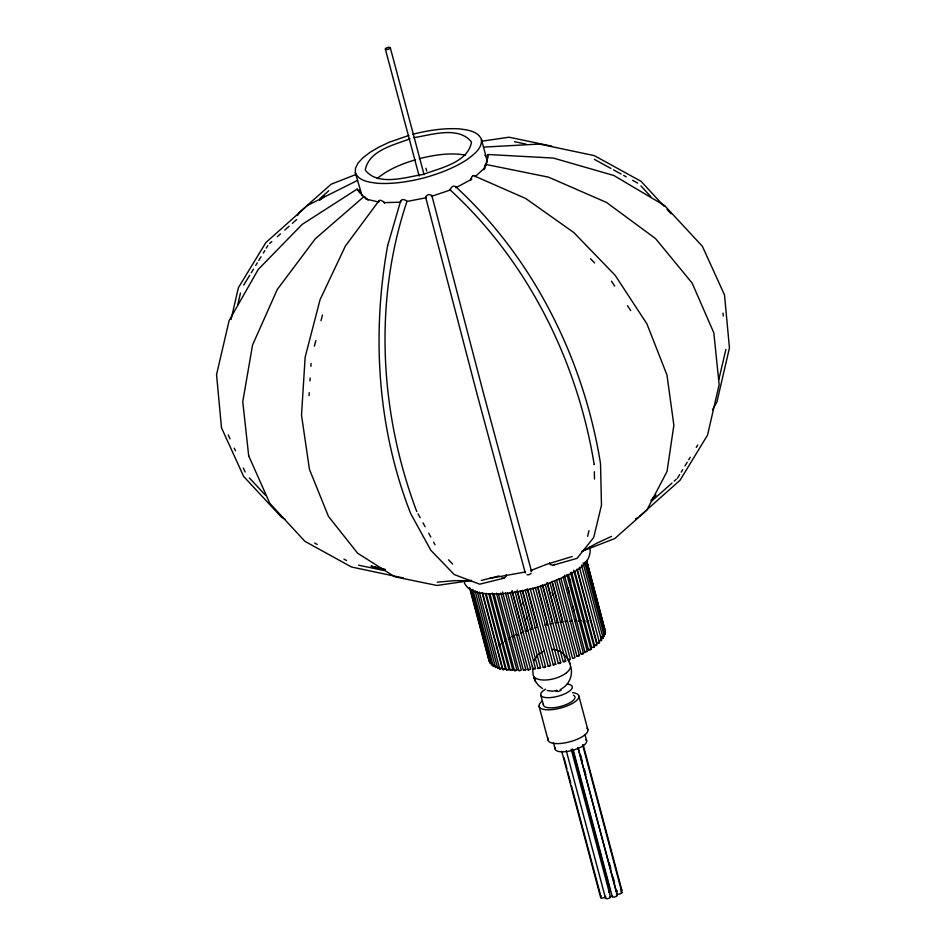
<?xml version="1.0" encoding="UTF-8"?>
<svg xmlns="http://www.w3.org/2000/svg" width="946" height="946" viewBox="0 0 946 946"><rect width="100%" height="100%" fill="white"/><g stroke="black" fill="none" stroke-linecap="round" stroke-linejoin="round"><path stroke-width="1.42" d="M540.284 585.881L560.742 662.756L559.665 663.524L558.27 663.453L537.813 586.579M525.136 589.89L545.582 666.753L544.506 667.521L543.11 667.45L522.653 590.576M362.034 195.68L355.318 172.74L355.471 168.151L358.026 163.102L362.921 157.781L369.921 152.401L378.814 147.162L389.196 142.255L408.861 135.444M464.628 580.974L464.545 583.268C470.41 594.774 486.126 593.556 497.123 594.041C513.524 593.331 529.701 589.914 545.274 584.794C560.718 577.403 593.189 569.516 589.937 547.119M412.917 134.226C427.994 130.418 443.532 127.958 459.117 128.845C467.147 129.921 477.836 130.855 481.455 139.417C482.294 148.735 473.39 154.789 466.839 159.744C453.666 168.211 438.885 173.78 423.843 177.931C408.767 181.727 393.229 184.198 377.643 183.311C369.614 182.223 358.924 181.301 355.318 172.74M486.954 162.677L487.024 160.382L481.455 139.417M510.178 592.362L530.623 669.236L528.235 670.005L528.932 669.26M485.83 164.971L485.523 164.462A3.737 0.639 -71.8 0 0 485.014 165.16L483.879 169.783M496.473 593.13L516.918 670.005L515.83 670.761L514.447 670.679L493.989 593.804M309.058 395.558L309.236 392.637M309.969 380.942L310.158 378.022M310.891 366.339L311.068 363.406M485.369 593.568L505.448 669.011L503.047 669.78L503.757 669.023M511.975 591.049L522.961 632.33L520.714 633.17M527.147 588.767L537.375 627.198L534.963 627.967M542.33 584.912L552.559 623.343L550.075 624.005M532.409 665.96L533.166 675.16A19.038 8.691 -14.9 0 0 540.142 679.713A19.358 8.833 -14.9 0 0 566.488 672.748M387.694 245.499L387.635 245.676C371.542 334.849 377.478 428.893 410.694 513.595L430.844 550.288L454.293 574.589L479.728 584.179L503.958 578.183M387.635 245.676L400.714 200.765L402.05 199.76A3.737 2.318 11.3 0 1 403.635 199.571L406.366 200.54A2.4 1.49 11.4 0 1 406.875 201.699C373.363 301.632 379.772 413.461 416.737 511.49L416.654 511.289M378.944 200.99L379.748 200.304A3.737 1.632 30.1 0 1 381.013 200.41L383.638 201.735A2.4 1.052 30.1 0 1 384.431 202.858L384.419 203.213M586.532 560.422L604.707 628.747L604.163 629.291M585.822 561.628L605.133 634.234L603.075 635.085M581.459 565.046L601.538 640.489L599.173 640.856M573.714 570.213L594.159 647.076L591.699 647.584M485.747 165.479L485.605 166.118M495.196 666.185L493.339 666.374L494.143 665.617M563.095 576.67L583.54 653.544L581.731 654.396L581.376 653.757M490.536 661.963L489.567 661.431M549.969 582.547L570.426 659.409L568.073 659.776M231.108 319.417L238.357 287.75L265.909 242.495L307.604 205.365L357.647 180.355M237.872 304.293L240.461 293.024M639.484 516.35L680.091 480.201L707.537 435.125L719.137 384.667L713.828 332.838L692.141 283.079L655.531 238.569L606.552 202.468L548.503 177.15L485.747 164.415M718.842 379.512L725.901 349.37M535.294 587.419L555.74 664.281L553.304 665.003L553.836 664.352M587.62 536.37L588.991 530.694M520.075 590.931L540.533 667.805L538.097 668.515L538.629 667.876M314.379 346.224L315.846 340.548M321.001 320.694L322.468 315.018M503.402 642.748L501.096 643.54M505.424 592.846L525.881 669.721L523.528 670.064M492.358 593.036L512.815 669.898L510.473 670.241M400.714 200.765L400.643 201.214A2.4 1.49 11.2 0 0 400.938 201.912M485.416 165.964L487.675 157.899L486.232 156.622M482.188 592.894L502.267 668.337L499.819 669.047L500.375 668.396M517.391 592.101L527.62 630.544L525.172 631.242M555.148 622.894L557.608 622.433L547.001 582.57M359.764 190.04L359.09 191.861L363.536 196.449M604.92 630.911L586.745 560.753M584.687 562.267L604.376 636.291L602.034 637.036M579.401 567.269L599.48 642.712L597.576 643.528L597.375 642.854M570.497 572.436L590.954 649.311C590.753 650.174 587.655 650.529 588.85 649.453M533.71 661.159L537.766 654.869L544.092 650.872M576.918 656.169L577.58 655.625M545.168 584.226L565.625 661.1L564.679 661.857L563.189 661.857L542.744 584.983M531.238 571.68L531.522 570.627A2.389 2.377 -17.6 0 0 531.451 569.894M484.896 168.163L484.612 168.766M533.106 669.058L535.531 668.668L515.05 591.688M516.031 634.861L516.729 634.328M518.455 634.482L516.055 634.979M488.881 594.053L508.972 669.614L506.548 670.005M499.949 667.959L497.797 668.408L498.104 667.793M522.192 590.316L532.409 628.747L530.245 629.634M297.517 215.534L299.208 212.519L331.183 184.186L356.145 174.431M588.755 621.108L587.076 621.877M712.492 409.807L716.914 402.003L729.449 347.927L724.506 294.916L702.37 246.279L664.565 205.542L613.812 175.495L553.386 158.065L487.959 154.505L487.072 160.04L487.959 154.505M576.93 569.386L596.997 644.841L595.945 645.598L594.537 645.539L574.837 571.514M248.692 455.854L242.767 401.672L252.547 345.006L277.296 289.441L315.337 238.735L363.974 196.567A3.737 0.615 42.2 0 1 364.742 196.934L368.1 200.103M243.701 285.101L249.732 275.239M251.246 272.767L253.504 269.066M255.763 265.377L257.277 262.905M258.778 260.446L261.049 256.744M263.307 253.043L264.809 250.584M266.323 248.112L267.824 245.653M677.419 478.274L679.677 474.573M681.191 472.113L682.693 469.642M684.951 465.94L687.222 462.251M688.723 459.78L690.237 457.32M696.268 447.458L697.77 444.987M558.27 663.323L559.346 662.685M514.447 670.56L515.227 670.016M379.05 200.67L345.361 246.102L320.103 299.563L305.144 357.221L301.514 415.164L309.46 469.429L328.51 516.492L357.6 553.197L394.719 576.764L436.969 585.479L471.451 580.418M531.073 573.406L529.074 574.754L527.04 574.707M357.139 189.094L360.58 192.807A3.737 0.591 50.1 0 1 360.722 193.374L357.281 189.673A3.737 0.591 50 0 1 357.139 189.094L302.117 224.439L258.282 269.409L229.133 320.552L216.551 374.616L221.494 427.781L243.63 476.406L281.34 517.06L285.243 519.401M584.959 620.801L583.138 621.51M650.954 500.363L655.897 495.006L652.693 497.974M472.385 176.263L470.765 178.723A2.4 1.064 -59.5 0 0 470.647 180.083L470.73 180.248M519.011 670.265L519.661 670.809L521.293 670.016L500.824 593.036M484.92 167.714L475.176 176.63M321.167 199.038L324.383 196.082L319.677 200.256M269.669 243.453L271.821 241.537M277.225 236.748L280.477 233.875M284.793 230.044L289.121 226.212M292.361 223.339L296.689 219.507M651.475 501.274L672.015 483.063M674.179 481.147L676.331 479.232M320.115 198.388L328.759 190.749M497.88 667.036L495.479 667.486L475.034 590.611M490.395 663.099L491.553 663.56M572.779 657.813L573.619 658.345L575.014 657.517L554.557 580.643M554.663 564.36L554.368 564.608A3.737 3.488 53.6 0 1 552.902 565.235L550.43 564.561A2.412 2.247 53.7 0 1 549.531 562.622M377.241 178.487C388.274 169.31 401.861 163.812 415.507 159.791M561.829 688.653C569.196 684.384 573.016 675.29 570.887 667.048M602.07 636.575L602.839 636.197M638.396 517.332L635.594 518.751M506.512 640.88L504.786 641.412M582.239 551.258L597.21 542.98L611.601 536.358M471.794 179.184L457.06 187.06M512.164 636.516L513.028 636.173M489.449 659.504L488.798 660.154L489.65 660.296M497.454 647.608L496.236 647.986M496.236 666.824L495.479 667.486M530.848 570.509L546.587 564.336L572.224 556.508M581.624 551.447L614.817 538.51L646.792 510.178L667.036 471.463L673.871 425.262L666.965 374.994L646.946 323.922L615.172 275.321L573.855 232.586L525.669 198.471L473.461 175.554A3.737 1.655 -59.5 0 0 472.385 176.263M450.722 189.85L431.388 196.413M493.327 664.896L491.53 665.014L471.415 589.453M549.165 665.535L548.219 666.303L550.678 665.665L530.198 588.672M585.988 651.333L584.924 652.09L587.395 651.51L566.938 574.529M579.295 620.434L580.962 620.446L578.55 621.203M409.925 138.826C393.879 144.986 368.68 150.532 365.251 170.114C378.152 186.563 405.562 177.127 422.98 174.49C439.665 168.14 467.974 162.747 471.51 142.042C458.609 125.593 431.199 135.018 413.78 137.667M553.292 565.152L577.06 558.329L593.71 537.505L601.479 505.211L600.509 463.457C583.611 359.125 533.591 258.424 455.499 186.492L453.654 186.126A3.737 2.33 -40.5 0 0 452.188 186.74L450.284 188.94A2.389 1.49 -40.6 0 0 450.308 189.992L450.438 190.181C527.868 261.427 577.462 361.218 594.206 464.616L594.183 464.403M564.135 661.088L565.661 661.207M534.029 668.538L535.507 668.55M481.266 580.489L499.062 575.948M507.482 669.484L508.948 669.496M604.068 633.099L605.428 632.259L586.496 561.084M595.909 644.699L594.537 645.539M489.496 578.432L525.456 571.952M419.362 158.632C434.391 154.967 450.178 152.306 465.574 155.156M499.05 644.829L500.434 644.912L499.015 645.751M426.469 197.702L406.461 201.557M600.213 640.359L601.538 640.489M582.239 653.414L583.54 653.544M524.592 669.579L525.881 669.721M526.354 630.391L527.62 630.544M570.899 620.517L572.153 620.682L570.024 621.498M598.262 642.523L599.48 642.712M589.748 649.122L590.954 649.311M546.327 624.325L547.474 624.549L545.002 625.164M561.439 621.475L562.574 621.699L560.209 622.409M575.535 620.292L576.67 620.529L574.707 621.309M481.668 141.214L509.031 137.205L551.814 146.157M602.07 638.172L603.17 638.42L600.781 639.106M559.665 662.614L560.742 662.756M544.518 666.611L545.582 666.753M509.303 638.219L510.343 638.503L508.345 639.26M557.182 690.556L552.192 691.195L547.202 690.533M604.139 634.045L605.133 634.234M437.265 582.157L454.387 580.655L471.392 580.619M554.77 664.08L555.74 664.281M539.575 667.592L540.533 667.805M556.674 622.208L557.608 622.433M578.526 655.377L579.378 655.519M483.489 147.115L539.409 144.064L594.301 155.617L641.104 181.36L664.068 206.228M399.59 202.219L384.123 202.645M516.185 669.803L516.918 670.005M504.715 668.81L505.448 669.011M604.009 628.534L604.707 628.747M593.485 646.851L594.159 647.076M512.2 637.155L514.257 636.22M512.164 669.662L512.815 669.898M551.412 649.275L555.148 649.784M565.176 621.865L567.364 620.931M378.814 202.054L366.114 199.098L364.825 197.773M514.447 141.699L525.858 144.04M358.546 565.188L384.123 570.544M403.504 578.006L351.486 566.997L304.896 541.325L269.823 503.355L248.632 455.712M385.164 569.315L370.95 566.075L384.951 569.93M556.39 649.949L561.037 651.889M501.687 577.888L502.764 578.243A3.737 3.477 -83.7 0 0 504.336 578.065L506.145 576.256A2.412 2.235 -83.8 0 0 506.228 574.801M594.407 159.389L610.95 168.447M613.493 169.842L621.12 174.029M623.674 175.424L626.217 176.819M632.578 180.308L637.663 183.098M314.699 543.075L317.241 544.47M343.954 559.121L346.508 560.517M474.265 175.518L474.632 176.133A2.389 1.064 -59.5 0 1 474.644 176.382M562.03 652.657L568.061 658.948M542.566 688.593L538.581 685.531L535.531 681.534L533.627 676.887L535.531 681.534M590.541 258.743L594.608 262.953M448.558 559.807L452.637 564.053M249.377 477.931L265.459 495.231M640.903 185.924L650.765 196.555M667.072 209.468L671.069 213.784M611.471 281.187L614.675 286.094M627.494 305.7L630.698 310.595M455.499 186.492L455.617 186.681A2.389 1.49 -40.6 0 1 455.641 187.734M418.073 513.867L420.19 517.722M423.028 522.878L425.144 526.733M428.68 533.166L430.808 537.032M433.635 542.176L435.054 544.754M228.223 434.912L230.032 438.885M234.265 448.168L235.471 450.816M243.335 468.057L245.144 472.03M569.965 663.584L568.546 660.154L570.426 665.322A19.038 8.691 -14.9 0 1 566.5 672.748M531.498 571.301L483.548 393.536L431.896 195.716M525.278 572.945L477.34 395.18L425.676 197.359M425.984 168.27L426.741 171.049M586.236 561.652L587.371 565.921M590.777 578.727L591.912 583.008M592.669 585.846L593.804 590.127M594.561 592.965L595.696 597.233M596.465 600.083L597.6 604.352M598.357 607.202L599.492 611.471M600.249 614.321L601.384 618.589M602.141 621.439L603.276 625.708M583.091 562.858L603.158 638.302M577.285 569.244L596.985 643.256M571.597 572.259L591.676 647.703M569.977 579.165L570.734 582.003M568.38 574.411L588.459 649.855M567.943 587.667L569.457 593.367M572.862 606.173L574.376 611.873M564.466 575.227L584.924 652.09M560.978 578.716L581.057 654.171M558.92 578.645L579.401 655.625L578.432 656.276L576.942 656.276L556.449 579.756M552.086 581.341L572.543 658.203M551.956 581.731L562.563 621.581M552.157 592.421L552.913 595.27M578.869 696.02L587.868 729.804M547.486 583.162L567.931 660.036M584.959 734.545L586.65 740.895M583.268 745.2L621.806 890.068M582.606 744.727L621.912 892.433M537.612 587.419L547.462 624.431M580.548 754.979L582.062 760.655M584.332 769.181L585.846 774.857M609.271 862.918L610.785 868.605M613.055 877.119L614.569 882.807M578.053 747.565L616.603 892.433M577.935 747.612L617.241 895.33M390.284 47.678L424.068 174.643M532.799 588.022L553.256 664.896M573.359 750.403L612.287 896.69M572.413 749.007L610.205 891.037M385.353 49.086L419.137 176.062M571.207 749.256L610.501 896.962M527.762 589.441L548.219 666.303M566.24 750.568L605.535 898.274M522.771 602.448L523.528 605.298M526.555 616.686L527.312 619.524M563.922 757.533L566.95 768.885M567.706 771.735L570.722 783.099M571.479 785.937L600.202 893.875M561.758 751.372L600.675 897.659M517.214 590.115L538.038 668.408M540.722 694.896L543.43 705.066M553.434 742.669L555.125 749.019M512.235 591.014L533.071 669.307M539.078 706.284L548.065 740.068M507.517 592.953L528.152 669.91M502.551 592.03L523.386 670.324M498.376 593.781L518.834 670.655M489.862 593.639L510.32 670.501M486.055 593.379L506.512 670.241M482.507 592.811L502.965 669.685M479.315 592.066L499.772 668.928M477.245 591.451L497.691 668.314M472.823 589.405L493.28 666.28M470.221 588.507L488.775 658.262M470.458 589.476L490.158 663.501M469.488 587.561L489.236 661.833M723.016 313.126L723.276 316.035M594.348 471.723L594.514 479.043M585.881 739.654A16.283 5.617 -14.9 0 1 571.987 750.485A16.283 5.617 -14.9 0 1 555.349 747.517M567.233 684.088A16.283 5.617 -14.9 0 1 567.848 692.224A16.283 5.617 -14.9 0 1 545.274 697.521A16.283 5.617 -14.9 0 1 545.606 689.161M573.453 695.192A16.283 5.617 -14.9 0 1 562.255 705.976A16.283 5.617 -14.9 0 1 543.418 704.344M572.531 692.638A20.552 7.095 -14.9 0 1 574.423 702.18A20.552 7.095 -14.9 0 1 547.356 709.796A20.552 7.095 -14.9 0 1 542.07 701.199M586.898 728.231A20.552 7.095 -14.9 0 1 569.35 741.912A20.552 7.095 -14.9 0 1 548.349 738.176M609.756 890.718A2.566 0.887 -14.9 0 1 608.775 892.303M621.037 889.63A2.566 0.887 -14.9 0 1 621.014 890.978M617.206 891.676A2.566 0.887 -14.9 0 1 617.23 890.683M601.266 895.637A2.566 0.887 -14.9 0 1 600.651 895.389M620.99 892.066A2.566 0.887 -14.9 0 1 621.605 893.095A2.566 0.887 -14.9 0 1 618.53 894.207A2.566 0.887 -14.9 0 1 617.017 893.497M616.366 894.94A2.566 0.887 -14.9 0 1 616.768 896.087A2.566 0.887 -14.9 0 1 613.41 897.092A2.566 0.887 -14.9 0 1 612.582 896.063M609.685 896.548A2.566 0.887 -14.9 0 1 609.981 897.73A2.566 0.887 -14.9 0 1 606.599 898.7A2.566 0.887 -14.9 0 1 605.889 897.648M605.617 896.3A2.566 0.887 -14.9 0 1 602.531 898.061A2.566 0.887 -14.9 0 1 601.266 896.891M560.186 689.315A2.566 0.887 -14.9 0 1 560.576 690.521A2.566 0.887 -14.9 0 1 557.017 691.455A2.566 0.887 -14.9 0 1 556.792 690.213M486.244 156.598A194.604 60.733 -83 0 1 484.813 155.286M525.538 572.212A2.4 2.389 -17.4 0 1 525.361 571.881M431.837 196.484A2.4 1.644 -14.5 0 0 431.648 195.254L429.141 194.557A3.737 2.566 -14.5 0 0 427.486 194.994L425.665 196.839A2.4 1.644 -14.5 0 0 426.114 197.998M386.63 49.464A2.566 0.887 -14.9 0 0 390.32 47.785A2.566 0.887 -14.9 0 0 386.524 47.903A2.566 0.887 -14.9 0 0 386.63 49.464"/></g></svg>
